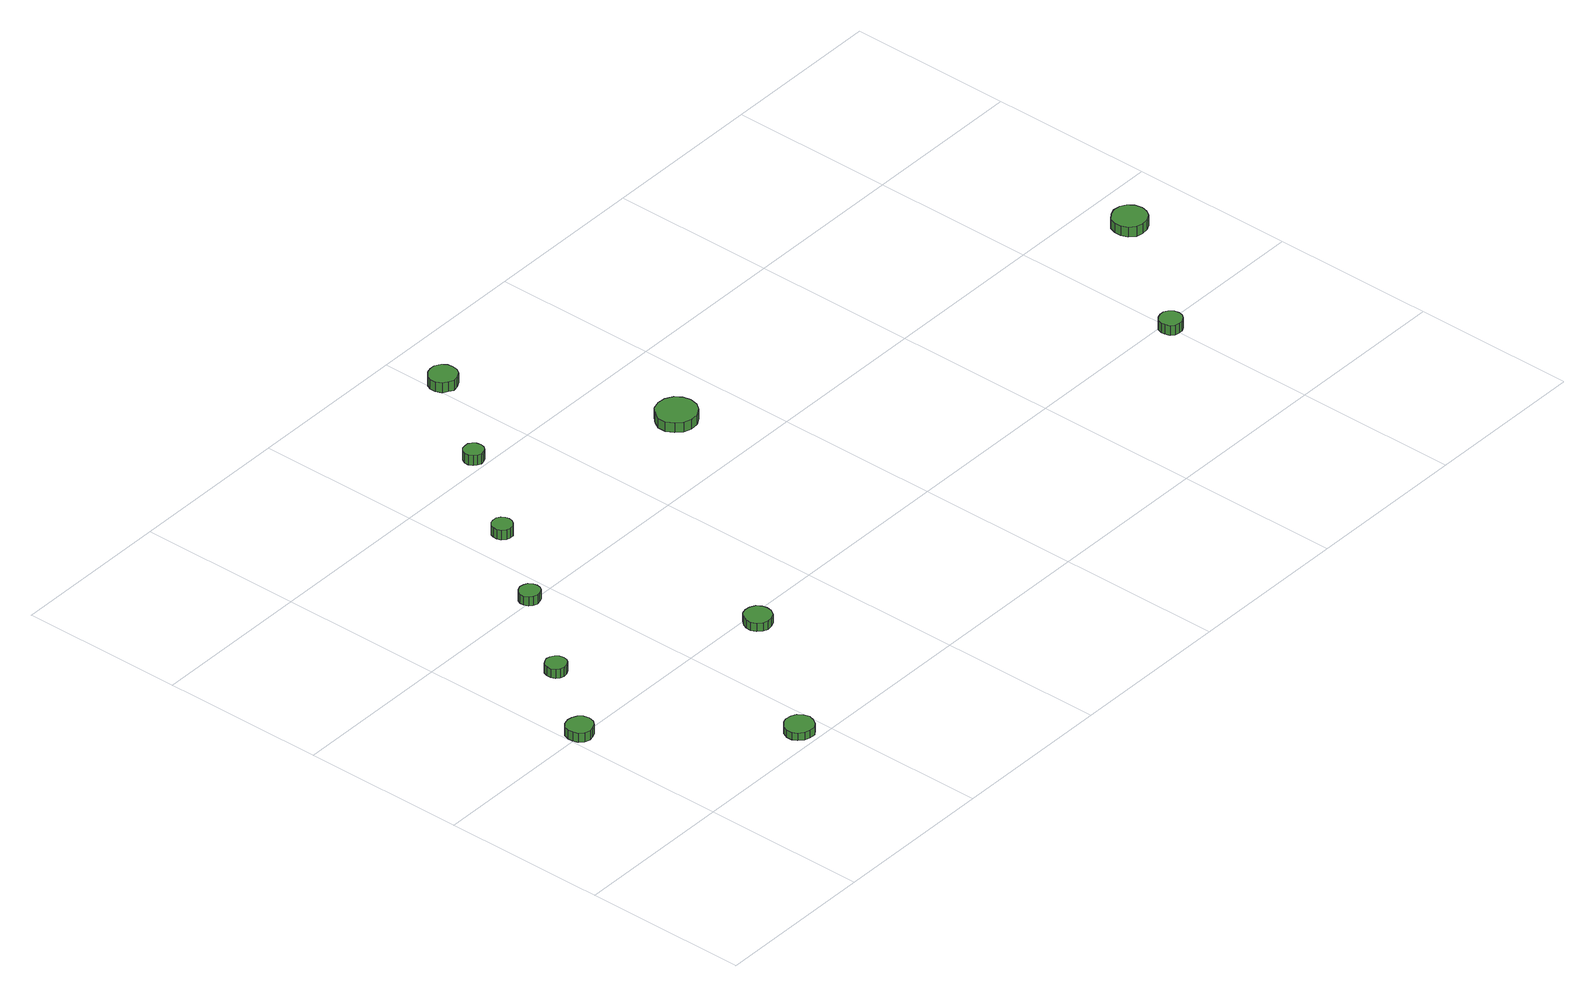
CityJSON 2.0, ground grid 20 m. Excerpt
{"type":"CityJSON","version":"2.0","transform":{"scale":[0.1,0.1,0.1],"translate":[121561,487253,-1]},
"CityObjects":{
"tree1":{"type":"SolitaryVegetationObject","attributes":{"function":"something"},"geometry":[{"type":"MultiSurface","lod":"1","boundaries":[[[0,1,2,3,4,5,6,7,8,9,10,11,12,13,14]],[[15,16,17,18,19,20,21,22,23,24,25,26,27,28,29]],[[0,29,28,1]],[[1,28,27,2]],[[2,27,26,3]],[[3,26,25,4]],[[4,25,24,5]],[[5,24,23,6]],[[6,23,22,7]],[[7,22,21,8]],[[8,21,20,9]],[[9,20,19,10]],[[10,19,18,11]],[[11,18,17,12]],[[12,17,16,13]],[[13,16,15,14]],[[14,15,29,0]]]}]},
"tree2":{"type":"SolitaryVegetationObject","attributes":{"function":"something"},"geometry":[{"type":"MultiSurface","lod":"1","boundaries":[[[30,31,32,33,34,35,36,37,38,39,40,41,42,43,44]],[[45,46,47,48,49,50,51,52,53,54,55,56,57,58,59]],[[30,59,58,31]],[[31,58,57,32]],[[32,57,56,33]],[[33,56,55,34]],[[34,55,54,35]],[[35,54,53,36]],[[36,53,52,37]],[[37,52,51,38]],[[38,51,50,39]],[[39,50,49,40]],[[40,49,48,41]],[[41,48,47,42]],[[42,47,46,43]],[[43,46,45,44]],[[44,45,59,30]]]}]},
"tree3":{"type":"SolitaryVegetationObject","attributes":{"function":"something"},"geometry":[{"type":"MultiSurface","lod":"1","boundaries":[[[60,61,62,63,64,65,66,67,68,69,70,71,72,73,74]],[[75,76,77,78,79,80,81,82,83,84,85,86,87,88,89]],[[60,89,88,61]],[[61,88,87,62]],[[62,87,86,63]],[[63,86,85,64]],[[64,85,84,65]],[[65,84,83,66]],[[66,83,82,67]],[[67,82,81,68]],[[68,81,80,69]],[[69,80,79,70]],[[70,79,78,71]],[[71,78,77,72]],[[72,77,76,73]],[[73,76,75,74]],[[74,75,89,60]]]}]},
"tree4":{"type":"SolitaryVegetationObject","attributes":{"function":"something"},"geometry":[{"type":"MultiSurface","lod":"1","boundaries":[[[90,91,92,93,94,95,96,97,98,99,100,101,102,103,104]],[[105,106,107,108,109,110,111,112,113,114,115,116,117,118,119]],[[90,119,118,91]],[[91,118,117,92]],[[92,117,116,93]],[[93,116,115,94]],[[94,115,114,95]],[[95,114,113,96]],[[96,113,112,97]],[[97,112,111,98]],[[98,111,110,99]],[[99,110,109,100]],[[100,109,108,101]],[[101,108,107,102]],[[102,107,106,103]],[[103,106,105,104]],[[104,105,119,90]]]}]},
"tree5":{"type":"SolitaryVegetationObject","attributes":{"function":"something"},"geometry":[{"type":"MultiSurface","lod":"1","boundaries":[[[120,121,122,123,124,125,126,127,128,129,130,131,132,133,134]],[[135,136,137,138,139,140,141,142,143,144,145,146,147,148,149]],[[120,149,148,121]],[[121,148,147,122]],[[122,147,146,123]],[[123,146,145,124]],[[124,145,144,125]],[[125,144,143,126]],[[126,143,142,127]],[[127,142,141,128]],[[128,141,140,129]],[[129,140,139,130]],[[130,139,138,131]],[[131,138,137,132]],[[132,137,136,133]],[[133,136,135,134]],[[134,135,149,120]]]}]},
"tree6":{"type":"SolitaryVegetationObject","attributes":{"function":"something"},"geometry":[{"type":"MultiSurface","lod":"1","boundaries":[[[150,151,152,153,154,155,156,157,158,159,160,161,162,163,164]],[[165,166,167,168,169,170,171,172,173,174,175,176,177,178,179]],[[150,179,178,151]],[[151,178,177,152]],[[152,177,176,153]],[[153,176,175,154]],[[154,175,174,155]],[[155,174,173,156]],[[156,173,172,157]],[[157,172,171,158]],[[158,171,170,159]],[[159,170,169,160]],[[160,169,168,161]],[[161,168,167,162]],[[162,167,166,163]],[[163,166,165,164]],[[164,165,179,150]]]}]},
"tree7":{"type":"SolitaryVegetationObject","attributes":{"function":"something"},"geometry":[{"type":"MultiSurface","lod":"1","boundaries":[[[180,181,182,183,184,185,186,187,188,189,190,191,192,193,194]],[[195,196,197,198,199,200,201,202,203,204,205,206,207,208,209]],[[180,209,208,181]],[[181,208,207,182]],[[182,207,206,183]],[[183,206,205,184]],[[184,205,204,185]],[[185,204,203,186]],[[186,203,202,187]],[[187,202,201,188]],[[188,201,200,189]],[[189,200,199,190]],[[190,199,198,191]],[[191,198,197,192]],[[192,197,196,193]],[[193,196,195,194]],[[194,195,209,180]]]}]},
"tree8":{"type":"SolitaryVegetationObject","attributes":{"function":"something"},"geometry":[{"type":"MultiSurface","lod":"1","boundaries":[[[210,211,212,213,214,215,216,217,218,219,220,221,222,223,224]],[[225,226,227,228,229,230,231,232,233,234,235,236,237,238,239]],[[210,239,238,211]],[[211,238,237,212]],[[212,237,236,213]],[[213,236,235,214]],[[214,235,234,215]],[[215,234,233,216]],[[216,233,232,217]],[[217,232,231,218]],[[218,231,230,219]],[[219,230,229,220]],[[220,229,228,221]],[[221,228,227,222]],[[222,227,226,223]],[[223,226,225,224]],[[224,225,239,210]]]}]},
"tree9":{"type":"SolitaryVegetationObject","attributes":{"function":"something"},"geometry":[{"type":"MultiSurface","lod":"1","boundaries":[[[240,241,242,243,244,245,246,247,248,249,250,251,252,253,254]],[[255,256,257,258,259,260,261,262,263,264,265,266,267,268,269]],[[240,269,268,241]],[[241,268,267,242]],[[242,267,266,243]],[[243,266,265,244]],[[244,265,264,245]],[[245,264,263,246]],[[246,263,262,247]],[[247,262,261,248]],[[248,261,260,249]],[[249,260,259,250]],[[250,259,258,251]],[[251,258,257,252]],[[252,257,256,253]],[[253,256,255,254]],[[254,255,269,240]]]}]},
"tree10":{"type":"SolitaryVegetationObject","attributes":{"function":"something"},"geometry":[{"type":"MultiSurface","lod":"1","boundaries":[[[270,271,272,273,274,275,276,277,278,279,280,281,282,283,284]],[[285,286,287,288,289,290,291,292,293,294,295,296,297,298,299]],[[270,299,298,271]],[[271,298,297,272]],[[272,297,296,273]],[[273,296,295,274]],[[274,295,294,275]],[[275,294,293,276]],[[276,293,292,277]],[[277,292,291,278]],[[278,291,290,279]],[[279,290,289,280]],[[280,289,288,281]],[[281,288,287,282]],[[282,287,286,283]],[[283,286,285,284]],[[284,285,299,270]]]}]},
"tree11":{"type":"SolitaryVegetationObject","attributes":{"function":"something"},"geometry":[{"type":"MultiSurface","lod":"1","boundaries":[[[300,301,302,303,304,305,306,307,308,309,310,311,312,313,314]],[[315,316,317,318,319,320,321,322,323,324,325,326,327,328,329]],[[300,329,328,301]],[[301,328,327,302]],[[302,327,326,303]],[[303,326,325,304]],[[304,325,324,305]],[[305,324,323,306]],[[306,323,322,307]],[[307,322,321,308]],[[308,321,320,309]],[[309,320,319,310]],[[310,319,318,311]],[[311,318,317,312]],[[312,317,316,313]],[[313,316,315,314]],[[314,315,329,300]]]}]}
},
"vertices":[
[34,204,18],[32,211,18],[28,216,18],[22,219,18],[16,220,18],[9,218,18],[4,214,18],[2,207,18],[2,201,18],[4,195,18],[9,190,18],[16,188,18],[22,189,18],[28,192,18],[32,197,18],[32,197,6],[28,192,6],[22,189,6],[16,188,6],[9,190,6],[4,195,6],[2,201,6],[2,207,6],[4,214,6],[9,218,6],[16,220,6],[22,219,6],[28,216,6],[32,211,6],[34,204,6],
[101,297,18],[100,302,18],[97,306,18],[92,309,18],[87,310,18],[82,308,18],[78,305,18],[76,300,18],[76,294,18],[78,289,18],[82,286,18],[87,284,18],[92,285,18],[97,288,18],[100,292,18],[100,292,6],[97,288,6],[92,285,6],[87,284,6],[82,286,6],[78,289,6],[76,294,6],[76,300,6],[78,305,6],[82,308,6],[87,310,6],[92,309,6],[97,306,6],[100,302,6],[101,297,6],
[192,24,16],[190,31,16],[186,37,16],[180,40,16],[172,41,16],[166,39,16],[160,34,16],[157,27,16],[157,20,16],[160,14,16],[166,9,16],[172,7,16],[180,7,16],[186,11,16],[190,17,16],[190,17,6],[186,11,6],[180,7,6],[172,7,6],[166,9,6],[160,14,6],[157,20,6],[157,27,6],[160,34,6],[166,39,6],[172,41,6],[180,40,6],[186,37,6],[190,31,6],[192,24,6],
[184,404,18],[183,409,18],[180,414,18],[175,416,18],[170,417,18],[165,415,18],[161,412,18],[159,407,18],[159,402,18],[161,397,18],[165,394,18],[170,392,18],[175,393,18],[180,395,18],[183,399,18],[183,399,6],[180,395,6],[175,393,6],[170,392,6],[165,394,6],[161,397,6],[159,402,6],[159,407,6],[161,412,6],[165,415,6],[170,417,6],[175,416,6],[180,414,6],[183,409,6],[184,404,6],
[314,187,17],[313,193,17],[309,199,17],[303,202,17],[296,203,17],[290,201,17],[285,196,17],[282,190,17],[282,183,17],[285,177,17],[290,172,17],[296,170,17],[303,171,17],[309,174,17],[313,180,17],[313,180,6],[309,174,6],[303,171,6],[296,170,6],[290,172,6],[285,177,6],[282,183,6],[282,190,6],[285,196,6],[290,201,6],[296,203,6],[303,202,6],[309,199,6],[313,193,6],[314,187,6],
[257,505,19],[256,510,19],[253,514,19],[249,517,19],[244,517,19],[239,516,19],[235,512,19],[233,508,19],[233,503,19],[235,498,19],[239,494,19],[244,493,19],[249,493,19],[253,496,19],[256,500,19],[256,500,6],[253,496,6],[249,493,6],[244,493,6],[239,494,6],[235,498,6],[233,503,6],[233,508,6],[235,512,6],[239,516,6],[244,517,6],[249,517,6],[253,514,6],[256,510,6],[257,505,6],
[335,611,25],[334,616,25],[331,620,25],[327,623,25],[322,623,25],[317,622,25],[314,619,25],[311,614,25],[311,609,25],[314,604,25],[317,601,25],[322,599,25],[327,600,25],[331,602,25],[334,606,25],[334,606,12],[331,602,12],[327,600,12],[322,599,12],[317,601,12],[314,604,12],[311,609,12],[311,614,12],[314,619,12],[317,622,12],[322,623,12],[327,623,12],[331,620,12],[334,616,12],[335,611,12],
[424,725,26],[423,732,26],[419,738,26],[412,742,26],[405,742,26],[399,740,26],[393,735,26],[390,729,26],[390,722,26],[393,715,26],[399,711,26],[405,708,26],[412,709,26],[419,713,26],[423,719,26],[423,719,13],[419,713,13],[412,709,13],[405,708,13],[399,711,13],[393,715,13],[390,722,13],[390,729,13],[393,735,13],[399,740,13],[405,742,13],[412,742,13],[419,738,13],[423,732,13],[424,725,13],
[546,490,24],[544,500,24],[538,508,24],[529,513,24],[519,514,24],[509,511,24],[502,504,24],[497,495,24],[497,485,24],[502,476,24],[509,469,24],[519,466,24],[529,467,24],[538,472,24],[544,480,24],[544,480,11],[538,472,11],[529,467,11],[519,466,11],[509,469,11],[502,476,11],[497,485,11],[497,495,11],[502,504,11],[509,511,11],[519,514,11],[529,513,11],[538,508,11],[544,500,11],[546,490,11],
[1012,188,22],[1011,194,22],[1007,199,22],[1002,202,22],[997,202,22],[991,200,22],[987,197,22],[985,191,22],[985,186,22],[987,180,22],[991,176,22],[997,175,22],[1002,175,22],[1007,178,22],[1011,183,22],[1011,183,9],[1007,178,9],[1002,175,9],[997,175,9],[991,176,9],[987,180,9],[985,186,9],[985,191,9],[987,197,9],[991,200,9],[997,202,9],[1002,202,9],[1007,199,9],[1011,194,9],[1012,188,9],
[1133,342,23],[1131,351,23],[1126,358,23],[1119,362,23],[1110,363,23],[1102,360,23],[1095,355,23],[1092,347,23],[1092,338,23],[1095,330,23],[1102,324,23],[1110,322,23],[1119,323,23],[1126,327,23],[1131,334,23],[1131,334,10],[1126,327,10],[1119,323,10],[1110,322,10],[1102,324,10],[1095,330,10],[1092,338,10],[1092,347,10],[1095,355,10],[1102,360,10],[1110,363,10],[1119,362,10],[1126,358,10],[1131,351,10],[1133,342,10]
]}
